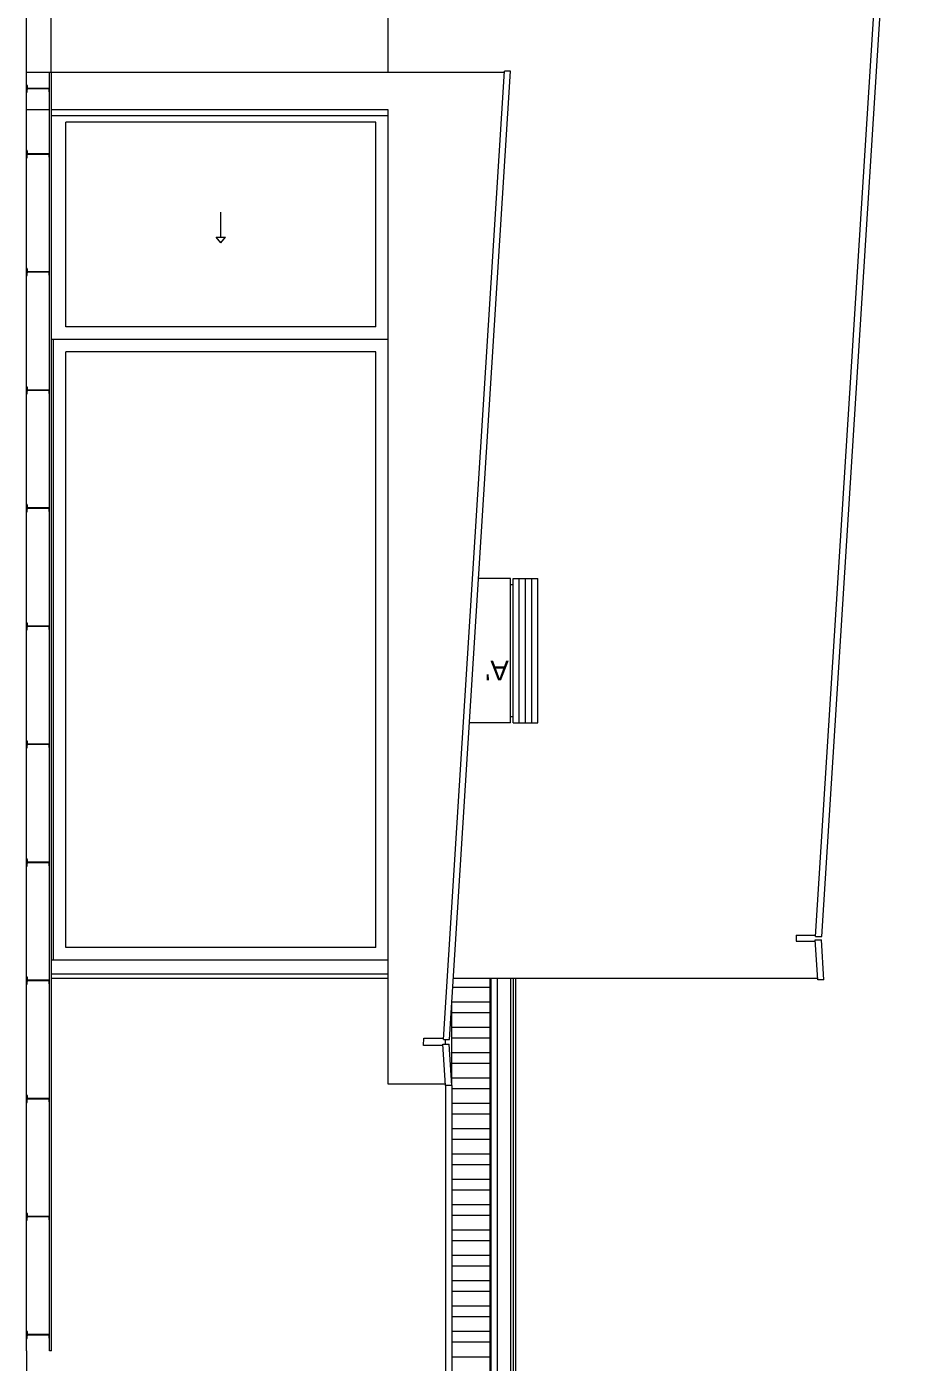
# Model space of a CAD drawing. Header units: inches. Extents: x 23 to 96, y 10 to 141.
# Drawn here: x 23.41 to 30.64, y 44.62 to 55.38 of the extents above; entities that cross this region are included whole.
import ezdxf

# ---------------------------------------------------------------- set-up
doc = ezdxf.new("R2010")
doc.units = ezdxf.units.IN
doc.header["$MEASUREMENT"] = 0
for name, color, linetype, lineweight in [('Cut', 2, 'Continuous', 5), ('Legends', 7, 'Continuous', 0), ('View in first plane', 250, 'Continuous', 0), ('View in second plane', 253, 'Continuous', 0)]:
    doc.layers.add(name, color=color, linetype=linetype, lineweight=lineweight)
doc.styles.add('texto', font='txt.shx')

msp = doc.modelspace()

# ---------------------------------------------------------------- linework, layer by layer
at = {"layer": 'Cut'}
for q in [(23.413, 67.167), (23.413, 33.712)]:
    msp.add_line((23.413, 44.712), q, dxfattribs=at)
at = {"layer": 'View in first plane'}
for p, q in [((23.613, 55.012), (23.413, 55.012)), ((23.598, 44.712), (23.598, 55.012)), ((27.265, 55.012), (23.613, 55.012)), ((23.613, 44.712), (23.613, 55.012)), ((26.773, 47.222), (27.265, 55.022)), ((26.823, 47.222), (27.315, 55.022)), ((27.315, 55.022), (27.265, 55.022)), ((23.413, 54.912), (23.413, 54.912)), ((23.417, 54.908), (23.417, 54.889)), ((23.589, 54.884), (23.422, 54.884)), ((23.589, 54.88), (23.422, 54.88)), ((23.594, 54.908), (23.594, 54.889)), ((23.598, 54.912), (23.598, 54.912)), ((23.413, 54.852), (23.413, 54.852)), ((23.417, 54.856), (23.417, 54.875)), ((23.594, 54.856), (23.594, 54.875)), ((23.598, 54.852), (23.598, 54.852)), ((23.598, 54.712), (23.413, 54.712)), ((26.328, 54.712), (23.613, 54.712)), ((23.658, 54.712), (23.613, 54.712)), ((26.328, 46.862), (26.328, 54.712)), ((23.413, 54.385), (23.413, 54.385)), ((23.417, 54.381), (23.417, 54.362)), ((23.417, 54.329), (23.417, 54.348)), ((23.589, 54.357), (23.422, 54.357)), ((23.589, 54.353), (23.422, 54.353)), ((23.594, 54.381), (23.594, 54.362)), ((23.594, 54.329), (23.594, 54.348)), ((23.598, 54.385), (23.598, 54.385)), ((23.413, 54.325), (23.413, 54.325)), ((23.598, 54.325), (23.598, 54.325)), ((23.413, 53.435), (23.413, 53.435)), ((23.413, 53.375), (23.413, 53.375)), ((23.417, 53.431), (23.417, 53.412)), ((23.417, 53.379), (23.417, 53.398)), ((23.589, 53.407), (23.422, 53.407)), ((23.589, 53.403), (23.422, 53.403)), ((23.594, 53.431), (23.594, 53.412)), ((23.594, 53.379), (23.594, 53.398)), ((23.598, 53.435), (23.598, 53.435)), ((23.598, 53.375), (23.598, 53.375)), ((23.413, 52.482), (23.413, 52.482)), ((23.413, 52.422), (23.413, 52.422)), ((23.417, 52.478), (23.417, 52.459)), ((23.417, 52.426), (23.417, 52.445)), ((23.589, 52.454), (23.422, 52.454)), ((23.589, 52.45), (23.422, 52.45)), ((23.594, 52.478), (23.594, 52.459)), ((23.594, 52.426), (23.594, 52.445)), ((23.598, 52.482), (23.598, 52.482)), ((23.598, 52.422), (23.598, 52.422)), ((23.413, 51.532), (23.413, 51.532)), ((23.413, 51.472), (23.413, 51.472)), ((23.417, 51.528), (23.417, 51.509)), ((23.417, 51.476), (23.417, 51.495)), ((23.589, 51.504), (23.422, 51.504)), ((23.589, 51.5), (23.422, 51.5)), ((23.594, 51.528), (23.594, 51.509)), ((23.594, 51.476), (23.594, 51.495)), ((23.598, 51.532), (23.598, 51.532)), ((23.598, 51.472), (23.598, 51.472)), ((23.413, 50.58), (23.413, 50.58)), ((23.417, 50.576), (23.417, 50.557)), ((23.594, 50.576), (23.594, 50.557)), ((23.598, 50.58), (23.598, 50.58)), ((23.413, 50.52), (23.413, 50.52)), ((23.417, 50.524), (23.417, 50.543)), ((23.589, 50.552), (23.422, 50.552)), ((23.589, 50.548), (23.422, 50.548)), ((23.594, 50.524), (23.594, 50.543)), ((23.598, 50.52), (23.598, 50.52)), ((23.413, 49.629), (23.413, 49.629)), ((23.417, 49.625), (23.417, 49.606)), ((23.594, 49.625), (23.594, 49.606)), ((23.598, 49.629), (23.598, 49.629)), ((23.413, 49.569), (23.413, 49.569)), ((23.417, 49.573), (23.417, 49.592)), ((23.589, 49.601), (23.422, 49.601)), ((23.589, 49.597), (23.422, 49.597)), ((23.594, 49.573), (23.594, 49.592)), ((23.598, 49.569), (23.598, 49.569)), ((23.413, 48.677), (23.413, 48.677)), ((23.417, 48.673), (23.417, 48.654)), ((23.417, 48.621), (23.417, 48.64)), ((23.589, 48.649), (23.422, 48.649)), ((23.589, 48.645), (23.422, 48.645)), ((23.594, 48.673), (23.594, 48.654)), ((23.594, 48.621), (23.594, 48.64)), ((23.598, 48.677), (23.598, 48.677)), ((23.413, 48.617), (23.413, 48.617)), ((23.598, 48.617), (23.598, 48.617)), ((23.413, 47.727), (23.413, 47.727)), ((23.417, 47.723), (23.417, 47.704)), ((23.417, 47.671), (23.417, 47.69)), ((23.589, 47.699), (23.422, 47.699)), ((23.589, 47.695), (23.422, 47.695)), ((23.594, 47.723), (23.594, 47.704)), ((23.594, 47.671), (23.594, 47.69)), ((23.598, 47.727), (23.598, 47.727)), ((23.413, 47.667), (23.413, 47.667)), ((23.598, 47.667), (23.598, 47.667)), ((26.613, 47.174), (26.616, 47.232)), ((26.769, 47.174), (26.613, 47.174)), ((26.616, 47.232), (26.774, 47.232)), ((26.769, 47.184), (26.819, 47.184)), ((26.791, 46.852), (26.769, 47.184)), ((26.773, 47.222), (26.823, 47.222)), ((26.841, 46.852), (26.819, 47.184)), ((26.79, 46.862), (26.328, 46.862)), ((26.841, 46.852), (26.791, 46.852)), ((23.413, 46.774), (23.413, 46.774)), ((23.413, 46.714), (23.413, 46.714)), ((23.417, 46.77), (23.417, 46.751)), ((23.417, 46.718), (23.417, 46.737)), ((23.589, 46.746), (23.422, 46.746)), ((23.589, 46.742), (23.422, 46.742)), ((23.594, 46.77), (23.594, 46.751)), ((23.594, 46.718), (23.594, 46.737)), ((23.598, 46.774), (23.598, 46.774)), ((23.598, 46.714), (23.598, 46.714)), ((23.413, 45.824), (23.413, 45.824)), ((23.413, 45.764), (23.413, 45.764)), ((23.417, 45.82), (23.417, 45.801)), ((23.417, 45.768), (23.417, 45.787)), ((23.589, 45.796), (23.422, 45.796)), ((23.589, 45.792), (23.422, 45.792)), ((23.594, 45.82), (23.594, 45.801)), ((23.594, 45.768), (23.594, 45.787)), ((23.598, 45.824), (23.598, 45.824)), ((23.598, 45.764), (23.598, 45.764)), ((23.413, 44.872), (23.413, 44.872)), ((23.598, 44.872), (23.598, 44.872)), ((23.413, 44.812), (23.413, 44.812)), ((23.417, 44.868), (23.417, 44.849)), ((23.417, 44.816), (23.417, 44.835)), ((23.589, 44.844), (23.422, 44.844)), ((23.589, 44.84), (23.422, 44.84)), ((23.594, 44.868), (23.594, 44.849)), ((23.594, 44.816), (23.594, 44.835)), ((23.598, 44.812), (23.598, 44.812)), ((23.613, 44.712), (23.598, 44.712))]:
    msp.add_line(p, q, dxfattribs=at)
for centre, radius, start, end in [((23.413, 54.908), 0.004, 360, 90), ((23.422, 54.889), 0.005, 180, 270), ((23.422, 54.875), 0.005, 90, 180), ((23.589, 54.889), 0.005, 270, 0), ((23.589, 54.875), 0.005, 0, 90), ((23.598, 54.908), 0.004, 90, 180), ((23.413, 54.856), 0.004, 270, 0), ((23.598, 54.856), 0.004, 180, 270), ((23.413, 54.381), 0.004, 360, 90), ((23.422, 54.362), 0.005, 180, 270), ((23.422, 54.348), 0.005, 90, 180), ((23.589, 54.362), 0.005, 270, 0), ((23.589, 54.348), 0.005, 0, 90), ((23.598, 54.381), 0.004, 90, 180), ((23.413, 54.329), 0.004, 270, 0), ((23.598, 54.329), 0.004, 180, 270), ((23.413, 53.431), 0.004, 360, 90), ((23.413, 53.379), 0.004, 270, 0), ((23.422, 53.412), 0.005, 180, 270), ((23.422, 53.398), 0.005, 90, 180), ((23.589, 53.412), 0.005, 270, 0), ((23.589, 53.398), 0.005, 0, 90), ((23.598, 53.431), 0.004, 90, 180), ((23.598, 53.379), 0.004, 180, 270), ((23.413, 52.478), 0.004, 360, 90), ((23.413, 52.426), 0.004, 270, 0), ((23.422, 52.459), 0.005, 180, 270), ((23.422, 52.445), 0.005, 90, 180), ((23.589, 52.459), 0.005, 270, 0), ((23.589, 52.445), 0.005, 0, 90), ((23.598, 52.478), 0.004, 90, 180), ((23.598, 52.426), 0.004, 180, 270), ((23.413, 51.528), 0.004, 360, 90), ((23.413, 51.476), 0.004, 270, 0), ((23.422, 51.509), 0.005, 180, 270), ((23.422, 51.495), 0.005, 90, 180), ((23.589, 51.509), 0.005, 270, 0), ((23.589, 51.495), 0.005, 0, 90), ((23.598, 51.528), 0.004, 90, 180), ((23.598, 51.476), 0.004, 180, 270), ((23.413, 50.576), 0.004, 360, 90), ((23.598, 50.576), 0.004, 90, 180), ((23.413, 50.524), 0.004, 270, 0), ((23.422, 50.557), 0.005, 180, 270), ((23.422, 50.543), 0.005, 90, 180), ((23.589, 50.557), 0.005, 270, 0), ((23.589, 50.543), 0.005, 0, 90), ((23.598, 50.524), 0.004, 180, 270), ((23.413, 49.625), 0.004, 360, 90), ((23.422, 49.606), 0.005, 180, 270), ((23.589, 49.606), 0.005, 270, 0), ((23.598, 49.625), 0.004, 90, 180), ((23.413, 49.573), 0.004, 270, 0), ((23.422, 49.592), 0.005, 90, 180), ((23.589, 49.592), 0.005, 0, 90), ((23.598, 49.573), 0.004, 180, 270), ((23.413, 48.673), 0.004, 360, 90), ((23.422, 48.654), 0.005, 180, 270), ((23.422, 48.64), 0.005, 90, 180), ((23.589, 48.654), 0.005, 270, 0), ((23.589, 48.64), 0.005, 0, 90), ((23.598, 48.673), 0.004, 90, 180), ((23.413, 48.621), 0.004, 270, 0), ((23.598, 48.621), 0.004, 180, 270), ((23.413, 47.723), 0.004, 360, 90), ((23.413, 47.671), 0.004, 270, 0), ((23.422, 47.704), 0.005, 180, 270), ((23.422, 47.69), 0.005, 90, 180), ((23.589, 47.704), 0.005, 270, 0), ((23.589, 47.69), 0.005, 0, 90), ((23.598, 47.723), 0.004, 90, 180), ((23.598, 47.671), 0.004, 180, 270), ((23.413, 46.77), 0.004, 360, 90), ((23.413, 46.718), 0.004, 270, 0), ((23.422, 46.751), 0.005, 180, 270), ((23.422, 46.737), 0.005, 90, 180), ((23.589, 46.751), 0.005, 270, 0), ((23.589, 46.737), 0.005, 0, 90), ((23.598, 46.77), 0.004, 90, 180), ((23.598, 46.718), 0.004, 180, 270), ((23.413, 45.82), 0.004, 360, 90), ((23.413, 45.768), 0.004, 270, 0), ((23.422, 45.801), 0.005, 180, 270), ((23.422, 45.787), 0.005, 90, 180), ((23.589, 45.801), 0.005, 270, 0), ((23.589, 45.787), 0.005, 0, 90), ((23.598, 45.82), 0.004, 90, 180), ((23.598, 45.768), 0.004, 180, 270), ((23.413, 44.868), 0.004, 360, 90), ((23.598, 44.868), 0.004, 90, 180), ((23.413, 44.816), 0.004, 270, 0), ((23.422, 44.849), 0.005, 180, 270), ((23.422, 44.835), 0.005, 90, 180), ((23.589, 44.849), 0.005, 270, 0), ((23.589, 44.835), 0.005, 0, 90), ((23.598, 44.816), 0.004, 180, 270)]:
    msp.add_arc(centre, radius, start, end, dxfattribs=at)
at = {"layer": 'View in second plane'}
for p, q in [((29.774, 48.052), (30.592, 61.022)), ((29.824, 48.052), (30.642, 61.022)), ((23.608, 56.712), (23.608, 55.012)), ((26.328, 55.012), (26.328, 56.712)), ((26.328, 54.662), (23.613, 54.662)), ((23.728, 52.962), (23.728, 54.612)), ((26.228, 54.612), (23.728, 54.612)), ((26.228, 52.962), (26.228, 54.612)), ((24.978, 53.687), (24.978, 53.887)), ((24.978, 53.64), (24.94, 53.687)), ((24.94, 53.687), (25.017, 53.687)), ((24.978, 53.64), (25.017, 53.687)), ((26.228, 52.962), (23.728, 52.962)), ((26.328, 52.862), (23.613, 52.862)), ((23.628, 52.862), (23.628, 47.862)), ((23.728, 47.962), (23.728, 52.762)), ((26.228, 52.762), (23.728, 52.762)), ((26.228, 47.962), (26.228, 52.762)), ((27.315, 50.937), (27.058, 50.937)), ((27.315, 49.774), (27.315, 50.937)), ((27.335, 49.774), (27.335, 50.937)), ((27.335, 50.937), (27.535, 50.937)), ((27.385, 49.774), (27.385, 50.937)), ((27.435, 49.774), (27.435, 50.937)), ((27.485, 49.774), (27.485, 50.937)), ((27.535, 49.774), (27.535, 50.937)), ((27.315, 50.887), (27.335, 50.887)), ((27.315, 49.824), (27.335, 49.824)), ((27.315, 49.774), (26.984, 49.774)), ((27.335, 49.774), (27.535, 49.774)), ((29.616, 48.062), (29.774, 48.062)), ((29.616, 48.062), (29.616, 48.014)), ((29.616, 48.014), (29.771, 48.014)), ((29.77, 48.024), (29.82, 48.024)), ((29.791, 47.702), (29.77, 48.024)), ((29.774, 48.052), (29.824, 48.052)), ((29.841, 47.702), (29.82, 48.024)), ((26.228, 47.962), (23.728, 47.962)), ((26.328, 47.862), (23.613, 47.862)), ((26.328, 47.747), (23.613, 47.747)), ((26.328, 47.712), (23.613, 47.712)), ((29.79, 47.712), (26.854, 47.712)), ((27.146, 47.712), (27.146, 42.022)), ((27.156, 47.712), (27.156, 42.022)), ((27.206, 47.712), (27.206, 42.022)), ((27.314, 47.712), (27.314, 42.022)), ((27.334, 47.712), (27.334, 42.022)), ((27.354, 47.712), (27.354, 41.702)), ((29.841, 47.702), (29.791, 47.702)), ((26.85, 47.644), (27.146, 47.644)), ((26.841, 46.852), (26.841, 47.499)), ((26.842, 47.526), (27.146, 47.526)), ((26.841, 47.44), (27.146, 47.44)), ((26.841, 47.322), (27.146, 47.322)), ((26.791, 47.184), (26.791, 47.222)), ((26.841, 47.236), (27.146, 47.236)), ((26.841, 47.118), (27.146, 47.118)), ((26.841, 47.032), (27.146, 47.032)), ((26.791, 46.852), (26.791, 41.702)), ((26.841, 46.913), (27.146, 46.913)), ((26.841, 46.852), (26.841, 41.702)), ((26.841, 46.827), (27.146, 46.827)), ((26.841, 46.709), (27.146, 46.709)), ((26.841, 46.623), (27.146, 46.623)), ((26.841, 46.505), (27.146, 46.505)), ((26.841, 46.419), (27.146, 46.419)), ((26.841, 46.3), (27.146, 46.3)), ((26.841, 46.214), (27.146, 46.214)), ((26.841, 46.096), (27.146, 46.096)), ((26.841, 46.01), (27.146, 46.01)), ((26.841, 45.892), (27.146, 45.892)), ((26.841, 45.806), (27.146, 45.806)), ((26.841, 45.688), (27.146, 45.688)), ((26.841, 45.602), (27.146, 45.602)), ((26.841, 45.483), (27.146, 45.483)), ((26.841, 45.397), (27.146, 45.397)), ((26.841, 45.279), (27.146, 45.279)), ((26.841, 45.193), (27.146, 45.193)), ((26.841, 45.075), (27.146, 45.075)), ((26.841, 44.989), (27.146, 44.989)), ((26.841, 44.871), (27.146, 44.871)), ((26.841, 44.785), (27.146, 44.785)), ((26.841, 44.666), (27.146, 44.666))]:
    msp.add_line(p, q, dxfattribs=at)

# ---------------------------------------------------------------- texts
at = {"layer": 'Legends', "insert": (27.109, 50.114), "char_height": 0.16, "width": 8.5641, "attachment_point": 3, "rotation": 180, "style": 'texto'}
msp.add_mtext("{\\fArial|b0|i0|c0|p34;A'}", dxfattribs=at)

doc.saveas('drawing.dxf')
